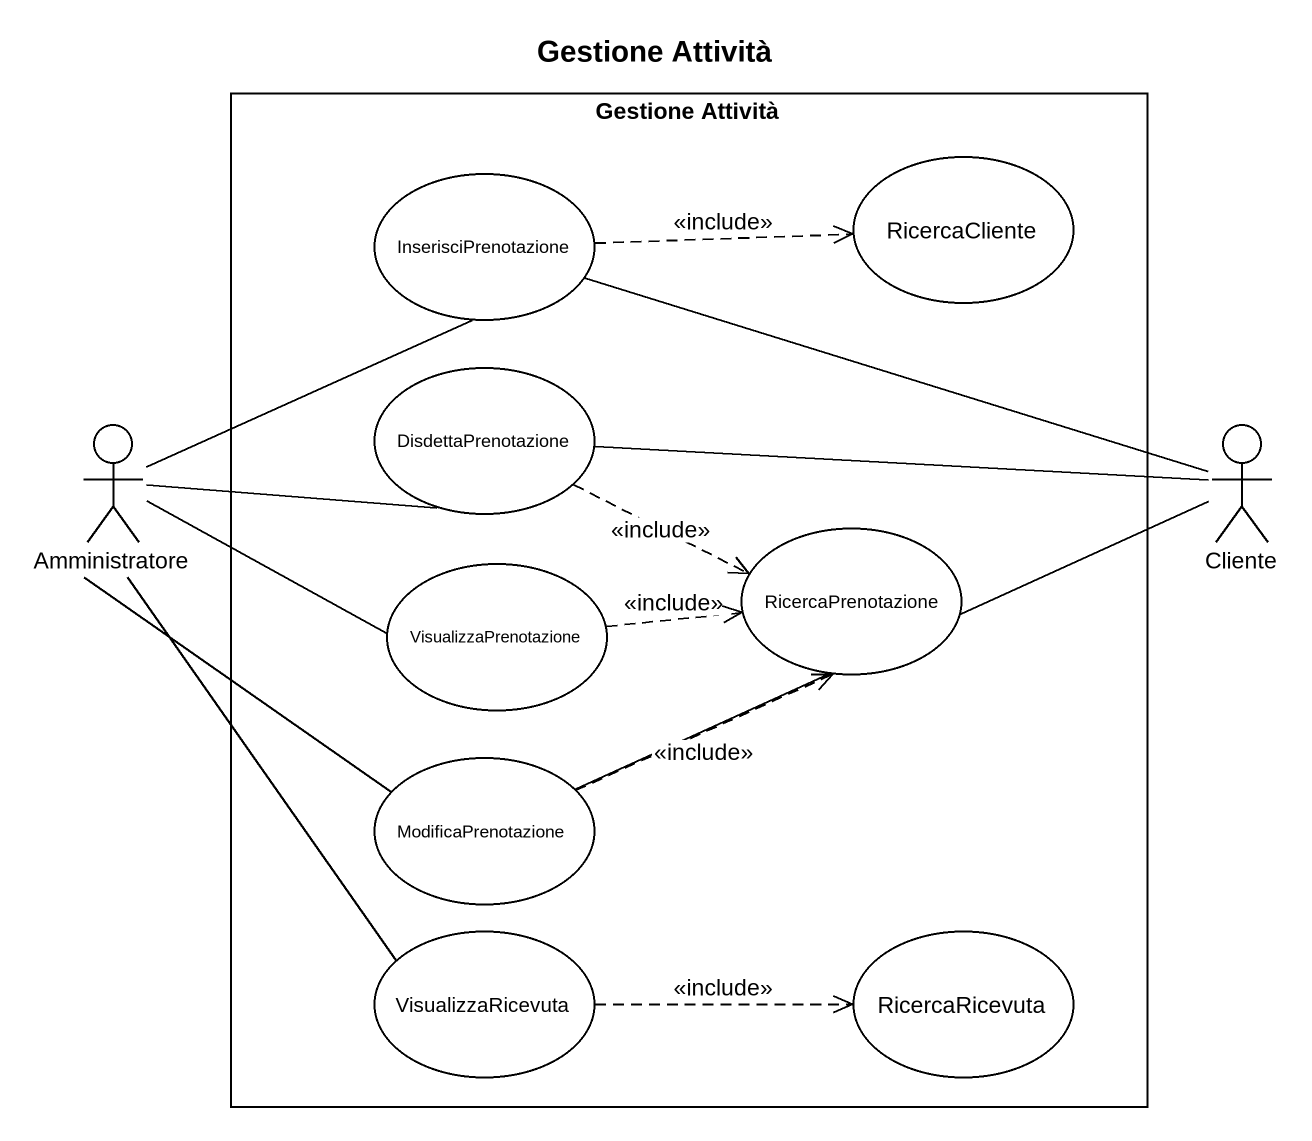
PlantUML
@startuml
title Gestione Attività
rectangle "Gestione Attività" as Gestione_Attività {
  usecase RicercaCliente
  usecase InserisciPrenotazione
  usecase DisdettaPrenotazione
  usecase RicercaPrenotazione
  usecase VisualizzaPrenotazione
  usecase ModificaPrenotazione
  usecase VisualizzaRicevuta
  usecase RicercaRicevuta
}
actor Amministratore
actor Cliente
InserisciPrenotazione .right.> RicercaCliente : <<include>>
Amministratore -up- InserisciPrenotazione
Amministratore -right- DisdettaPrenotazione
Amministratore -right- VisualizzaPrenotazione
Amministratore -- ModificaPrenotazione
Amministratore -- VisualizzaRicevuta
DisdettaPrenotazione .right.> RicercaPrenotazione : <<include>>
Cliente -left- InserisciPrenotazione
Cliente -left- DisdettaPrenotazione
Cliente -left- ModificaPrenotazione
VisualizzaPrenotazione .right.> RicercaPrenotazione : <<include>>
ModificaPrenotazione .up.> RicercaPrenotazione : <<include>>
VisualizzaRicevuta .right.> RicercaRicevuta : <<include>>
@enduml
